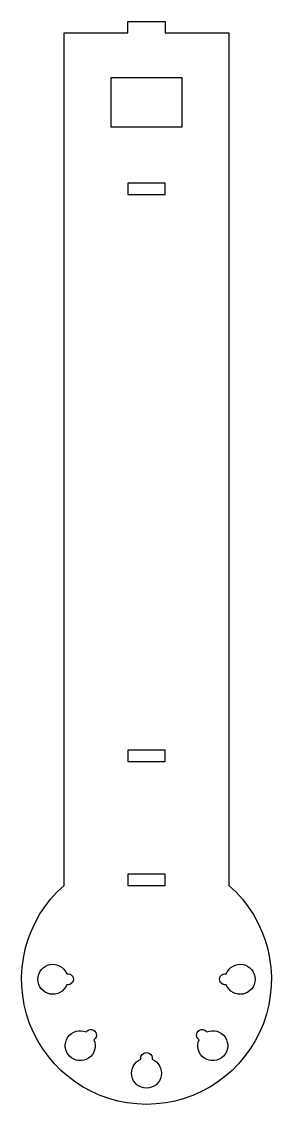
# Model space of a CAD drawing. Header units: millimetres. Extents: x -55 to 11, y -288 to 0.
import ezdxf

# ---------------------------------------------------------------- set-up
doc = ezdxf.new("R2010")
doc.units = ezdxf.units.MM
doc.layers.get('0').update_dxf_attribs({"linetype": 'CONTINUOUS'})

msp = doc.modelspace()

# ---------------------------------------------------------------- linework, layer by layer
for points in [[(0, -3), (0, -230, -2.650075), (-44, -230), (-44, -3), (-27, -3), (-27, 0), (-17, 0), (-17, -3)], [(-43.28, -253.53, -1.208941), (-43.28, -256.47, -5.238745)], [(-0.72, -253.53, -5.238745), (-0.72, -256.47, -1.208941)], [(-38.09, -269.01, -1.208941), (-36.01, -271.09, -5.238745)], [(-5.91, -269.01, -5.238745), (-7.99, -271.09, -1.208941)], [(-23.47, -276.28, -1.208941), (-20.53, -276.28, -5.238745)]]:
    msp.add_lwpolyline(points, format="xyb", close=True)
for points in [[(-12.5, -28), (-12.5, -15), (-31.5, -15), (-31.5, -28)], [(-17, -46), (-17, -43), (-27, -43), (-27, -46)], [(-17, -197), (-17, -194), (-27, -194), (-27, -197)], [(-27, -230), (-17, -230), (-17, -227), (-27, -227)]]:
    msp.add_lwpolyline(points, close=True)

doc.saveas('drawing.dxf')
